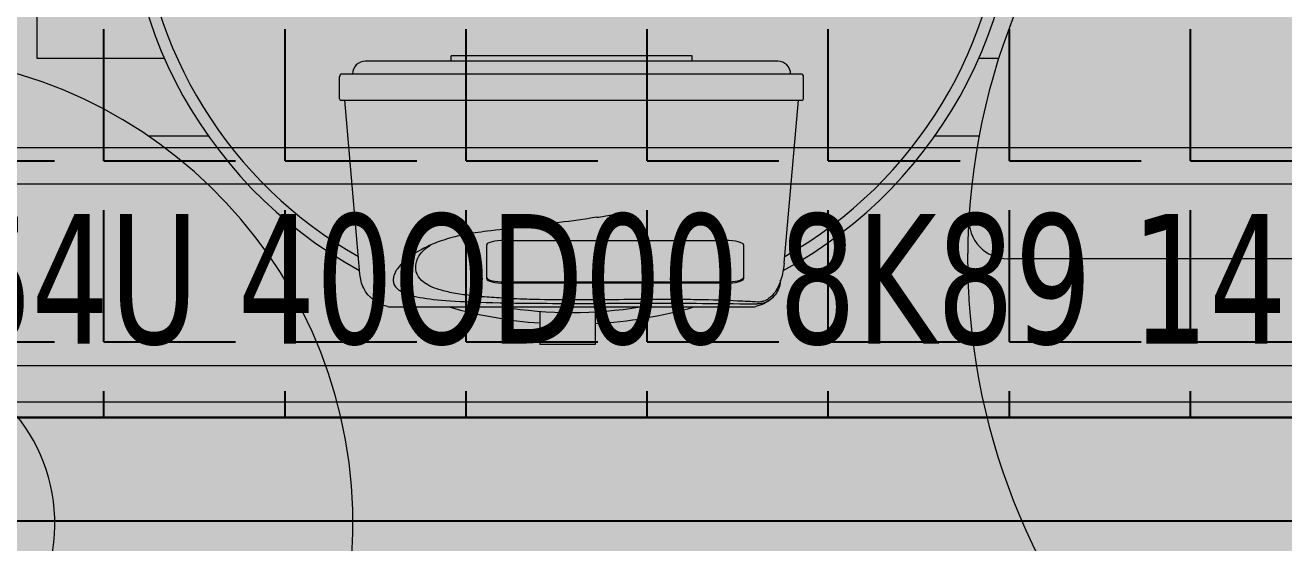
# Model space of a CAD drawing. Header units: centimetres. Extents: x 405564 to 502064, y 46284 to 60634.
# Drawn here: x 484504.61 to 484553.16, y 56772.22 to 56792.2 of the extents above; entities that cross this region are included whole.
import ezdxf
from ezdxf.enums import TextEntityAlignment as Align

# ---------------------------------------------------------------- set-up
doc = ezdxf.new("R2010")
doc.units = ezdxf.units.CM
doc.layers.get('0').update_dxf_attribs({"color": 8, "lineweight": 9})
for name, color, linetype, lineweight in [('0-KRCN-AYDINLATMA-130426', 8, 'Continuous', 9), ('0-KRCN-MİMARİ-220526', 8, 'Continuous', 9), ('Visible (ISO)', 8, 'Continuous', 18)]:
    doc.layers.add(name, color=color, linetype=linetype, lineweight=lineweight)
doc.layers.add('AS_NOT_MIMARI', color=8, linetype='Continuous')
doc.styles.add('TAHOMA', font='tahoma.ttf')

# ---------------------------------------------------------------- blocks, each defined once
blk = doc.blocks.new('YPL 064U 40OD00 8K89 149 MG 66')
at = {"layer": '0-KRCN-AYDINLATMA-130426'}
for points in [[(75.25, -2.9), (75.25, 2.9, 0.414214), (73.25, 4.9), (-73.25, 4.9, 0.414214), (-75.25, 2.9), (-75.25, -2.9, 0.414214), (-73.25, -4.9), (73.25, -4.9, 0.414214)], [(73.85, -2.5), (73.85, 2.5, 0.414214), (72.85, 3.5), (-72.85, 3.5, 0.414214), (-73.85, 2.5), (-73.85, -2.5, 0.414214), (-72.85, -3.5), (72.85, -3.5, 0.414214)]]:
    blk.add_lwpolyline(points, format="xyb", close=True, dxfattribs=at)
at = {"layer": '0-KRCN-AYDINLATMA-130426', "ltscale": 60, "style": 'TAHOMA', "width": 0.8}
blk.add_text('YPL 064U 40OD00 8K89 149 MG 66', height=5, dxfattribs=at).set_placement((0.002, -0.148), align=Align.MIDDLE_CENTER)
blk = doc.blocks.new('G$C546873DE')
at = {"layer": '0-KRCN-AYDINLATMA-130426'}
blk.add_blockref('YPL 064U 40OD00 8K89 149 MG 66', (13966.93, 9648.546), dxfattribs=at)
blk = doc.blocks.new('A$Cdfb98813')
h = blk.add_hatch()
h.set_pattern_fill('ANGLE', color=256, scale=0.3)
h.set_pattern_definition([(0, (182.2423, -979.0145), (0, 2.0955), [1.524, -0.5715]), (90, (182.2423, -979.0145), (-2.0955, 1e-16), [1.524, -0.5715])])
h.paths.add_polyline_path([(1918.018, 199.001), (1545.018, 199.001), (1545.018, 300), (1515.018, 300), (1515.018, 199.001), (238.979, 199.001), (238.979, -429.5), (238.979, -658.015), (1918.018, -658.015)])
h.paths.add_polyline_path([(268.979, -429.5), (268.979, 169.001), (1888.018, 169.001), (1888.018, -628.015), (268.979, -628.015), (268.979, -453.5)], flags=16)
h.paths.add_polyline_path([(1888.018, -429.5), (268.979, -429.5), (268.979, -459.5), (1888.018, -459.5)], flags=0)
h = blk.add_hatch()
h.set_pattern_fill('ANGLE', color=256)
h.set_pattern_definition([(0, (1096.748, -978.9895), (0, 6.985), [5.08, -1.905]), (90, (1096.748, -978.9895), (-6.985, 4e-16), [5.08, -1.905])])
h.paths.add_polyline_path([(800.139, 27.501), (444.139, 27.501), (444.139, -55.474), (800.139, -55.474)])
h = blk.add_hatch()
h.set_pattern_fill('ANGLE', color=256)
h.set_pattern_definition([(0, (-483849.746, -58273.935), (0, 6.985), [5.08, -1.905]), (90, (-483849.746, -58273.935), (-6.985, 4e-16), [5.08, -1.905])])
h.paths.add_polyline_path([(425.139, -15.05), (800.139, -15.05), (800.139, -100), (900, -100), (900.139, -15.05), (1700, -15.05), (1700, -100), (1800, -100), (1800.139, -15.05), (2235.139, -15.05), (2235.139, -206), (425.139, -206.05)])
for p, q in [((444.139, -55.499), (800.139, -55.499)), ((530.139, -59.499), (800.139, -59.499))]:
    blk.add_line(p, q)
blk.add_lwpolyline([(444.139, 27.476), (800.139, 27.476), (800.139, -55.499), (444.139, -55.499)], close=True)
blk.add_lwpolyline([(800.139, -55.499), (530.139, -55.499), (530.139, -59.499), (800.139, -59.499)])
at = {"layer": 'Visible (ISO)'}
for p, q in [((655.321, -41.65), (655.321, -18.05)), ((660.238, -41.65), (655.321, -41.65)), ((668.62, -41.75), (667.989, -41.75)), ((669.41, -41.75), (668.62, -41.75)), ((682.468, -41.75), (669.41, -41.75)), ((680.589, -41.55), (671.289, -41.55)), ((671.289, -41.75), (671.289, -41.55)), ((680.589, -41.75), (680.589, -41.55)), ((683.257, -41.75), (682.468, -41.75)), ((683.889, -41.75), (683.257, -41.75)), ((692.415, -41.65), (691.64, -41.65)), ((666.989, -43.2), (666.989, -42.35)), ((667.737, -42.25), (667.089, -42.25)), ((669.238, -42.25), (667.737, -42.25)), ((682.64, -42.25), (669.238, -42.25)), ((684.141, -42.25), (682.64, -42.25)), ((684.789, -42.25), (684.141, -42.25)), ((684.889, -43.2), (684.889, -42.35)), ((667.039, -43.25), (667.688, -43.25)), ((667.777, -49.972), (667.189, -43.25)), ((667.688, -43.25), (669.228, -43.25)), ((669.228, -43.25), (682.65, -43.25)), ((682.65, -43.25), (684.19, -43.25)), ((684.138, -49.543), (684.689, -43.25)), ((684.19, -43.25), (684.839, -43.25)), ((661.935, -44.65), (659.624, -44.65)), ((691.658, -44.65), (689.943, -44.65)), ((672.667, -50.154), (672.667, -48.839)), ((673.367, -48.671), (681.867, -48.671)), ((682.567, -48.839), (682.567, -50.154)), ((740.669, -49.377), (692.763, -49.377)), ((667.777, -49.976), (667.777, -49.976)), ((673.367, -50.273), (681.867, -50.273)), ((681.867, -50.321), (673.367, -50.321)), ((669.008, -51.239), (682.87, -51.239)), ((674.713, -51.405), (674.713, -52.687)), ((676.846, -51.425), (676.846, -52.687)), ((676.846, -52.687), (674.713, -52.687))]:
    blk.add_line(p, q, dxfattribs=at)
for centre, radius, start, end in [((675.939, -34.75), 17.15, 103.1542, 241.5328), ((675.939, -34.75), 17.15, 298.4066, 76.8458), ((675.939, -34.75), 16.7, 299.4939, 57.0592), ((675.939, -34.75), 16.7, 125.4841, 240.5061), ((716.716, -49.377), 25.5, 3.5833, 176.4167), ((649.409, -59.592), 18.1, 273.3789, 266.6211), ((667.989, -42.25), 0.5, 90, 180), ((683.889, -42.25), 0.5, 0, 90), ((667.089, -42.35), 0.1, 90, 180), ((684.789, -42.35), 0.1, 0, 89.9995), ((667.039, -43.2), 0.05, 180, 270), ((684.839, -43.2), 0.05, 270, 0), ((692.763, -47.877), 1.5, 176.4167, 270), ((675.939, -34.75), 16.7, 299.4297, 299.4298), ((675.939, -34.75), 16.7, 244.3442, 244.3443), ((716.716, -49.377), 25.5, 183.5833, 356.4167), ((669.008, -50.439), 0.8, 257.7352, 270), ((675.939, -34.75), 17.15, 254.04, 265.8997), ((675.939, -34.75), 16.7, 260.881, 279.119), ((675.939, -34.75), 17.15, 273.0327, 285.96), ((682.87, -50.439), 0.8, 270, 282.2648), ((649.409, -59.592), 6.6, 279.3019, 260.6981)]:
    blk.add_arc(centre, radius, start, end, dxfattribs=at)
for centre, major_axis, ratio, start_param, end_param in [((675.055, -38.933), (-34.559, -5.163), 0.258191, 1.586009, 1.602337), ((673.367, -48.839), (-0.7, 0), 0.23913, 4.712389, 6.283185), ((681.867, -48.839), (0.7, 0), 0.23913, 0, 1.570796), ((673.367, -50.106), (-0.7, 0), 0.23913, 0, 1.570796), ((673.367, -50.154), (-0.7, 0), 0.23913, 0, 1.570796), ((681.867, -50.106), (0.7, 0), 0.23913, 4.712389, 6.283185), ((681.867, -50.154), (0.7, 0), 0.23913, 4.712389, 6.283185), ((619.959, -51.395), (63.981, 11.28), 0.675743, 6.052129, 6.054634)]:
    blk.add_ellipse(centre, major_axis=major_axis, ratio=ratio, start_param=start_param, end_param=end_param, dxfattribs=at)
for points, knots in [([(676.914, -47.776), (675.962, -47.922), (674.981, -48.05), (673.591, -48.213), (673.092, -48.265), (672.369, -48.354), (672.069, -48.397), (671.516, -48.504), (671.342, -48.552), (671.232, -48.583)], [-2.389967, -2.389967, -2.389967, -2.389967, -1.294845, -1.294845, -0.797462, -0.797462, -0.414367, -0.414367, -0.000042, -0.000042, -0.000042, -0.000042]), ([(691.266, -47.783), (691.266, -47.783), (691.265, -47.788), (691.265, -47.799), (691.265, -47.799), (691.265, -47.799), (691.264, -47.8), (691.264, -47.81), (691.263, -47.825), (691.262, -47.844), (691.262, -47.846), (691.262, -47.847), (691.262, -47.849), (691.261, -47.858), (691.26, -47.868), (691.26, -47.879), (691.26, -47.881), (691.259, -47.883), (691.259, -47.886), (691.259, -47.897), (691.258, -47.908), (691.257, -47.921), (691.257, -47.924), (691.257, -47.927), (691.257, -47.93), (691.256, -47.943), (691.255, -47.956), (691.255, -47.97), (691.254, -47.974), (691.254, -47.978), (691.254, -47.982), (691.253, -47.996), (691.252, -48.01), (691.251, -48.026), (691.251, -48.031), (691.251, -48.036), (691.251, -48.041), (691.25, -48.056), (691.249, -48.072), (691.248, -48.089), (691.247, -48.111), (691.246, -48.135), (691.245, -48.159), (691.244, -48.166), (691.244, -48.173), (691.244, -48.18), (691.243, -48.198), (691.242, -48.217), (691.241, -48.236), (691.241, -48.244), (691.24, -48.252), (691.24, -48.261), (691.239, -48.28), (691.238, -48.3), (691.238, -48.321), (691.237, -48.33), (691.237, -48.339), (691.236, -48.348), (691.234, -48.398), (691.232, -48.451), (691.231, -48.507), (691.23, -48.518), (691.23, -48.528), (691.229, -48.539), (691.228, -48.596), (691.226, -48.655), (691.224, -48.716), (691.224, -48.728), (691.224, -48.74), (691.223, -48.752), (691.223, -48.777), (691.222, -48.803), (691.222, -48.829), (691.221, -48.842), (691.221, -48.854), (691.221, -48.867), (691.22, -48.893), (691.22, -48.921), (691.219, -48.948), (691.219, -48.961), (691.219, -48.974), (691.219, -48.987), (691.218, -49.015), (691.218, -49.044), (691.217, -49.073), (691.217, -49.085), (691.217, -49.098), (691.217, -49.111), (691.217, -49.141), (691.216, -49.171), (691.216, -49.201), (691.216, -49.213), (691.216, -49.226), (691.216, -49.239), (691.216, -49.27), (691.216, -49.301), (691.216, -49.333), (691.216, -49.377), (691.216, -49.423), (691.216, -49.468), (691.216, -49.48), (691.216, -49.492), (691.216, -49.504), (691.216, -49.585), (691.217, -49.667), (691.218, -49.751), (691.219, -49.761), (691.219, -49.772), (691.219, -49.782), (691.219, -49.82), (691.22, -49.859), (691.221, -49.897), (691.222, -49.947), (691.223, -49.997), (691.224, -50.047), (691.225, -50.055), (691.225, -50.064), (691.225, -50.072), (691.228, -50.164), (691.231, -50.257), (691.234, -50.35), (691.234, -50.356), (691.235, -50.362), (691.235, -50.368), (691.239, -50.464), (691.243, -50.561), (691.248, -50.658), (691.248, -50.661), (691.248, -50.664), (691.248, -50.667), (691.253, -50.768), (691.259, -50.869), (691.266, -50.971)], [0, 0, 0, 0, 0.00292601, 0.00292601, 0.00292601, 0.00304573, 0.00304573, 0.00304573, 0.00587225, 0.00587225, 0.00587225, 0.00609147, 0.00609147, 0.00609147, 0.00735285, 0.00735285, 0.00735285, 0.00761434, 0.00761434, 0.00761434, 0.00883706, 0.00883706, 0.00883706, 0.0091372, 0.0091372, 0.0091372, 0.01032484, 0.01032484, 0.01032484, 0.01066007, 0.01066007, 0.01066007, 0.01181581, 0.01181581, 0.01181581, 0.01218294, 0.01218294, 0.01218294, 0.01331028, 0.01331028, 0.01331028, 0.01480784, 0.01480784, 0.01480784, 0.01522867, 0.01522867, 0.01522867, 0.01630848, 0.01630848, 0.01630848, 0.01675154, 0.01675154, 0.01675154, 0.01781366, 0.01781366, 0.01781366, 0.01827441, 0.01827441, 0.01827441, 0.02083542, 0.02083542, 0.02083542, 0.02132014, 0.02132014, 0.02132014, 0.02387609, 0.02387609, 0.02387609, 0.02436587, 0.02436587, 0.02436587, 0.02540331, 0.02540331, 0.02540331, 0.02588874, 0.02588874, 0.02588874, 0.02693433, 0.02693433, 0.02693433, 0.02741161, 0.02741161, 0.02741161, 0.02847116, 0.02847116, 0.02847116, 0.02893448, 0.02893448, 0.02893448, 0.03001075, 0.03001075, 0.03001075, 0.03045734, 0.03045734, 0.03045734, 0.03155464, 0.03155464, 0.03155464, 0.03310212, 0.03310212, 0.03310212, 0.03350308, 0.03350308, 0.03350308, 0.03620871, 0.03620871, 0.03620871, 0.03654881, 0.03654881, 0.03654881, 0.03776753, 0.03776753, 0.03776753, 0.03932958, 0.03932958, 0.03932958, 0.03959455, 0.03959455, 0.03959455, 0.04245762, 0.04245762, 0.04245762, 0.04264028, 0.04264028, 0.04264028, 0.04559181, 0.04559181, 0.04559181, 0.04568602, 0.04568602, 0.04568602, 0.04873175, 0.04873175, 0.04873175, 0.04873175]), ([(671.232, -48.583), (670.982, -48.653), (670.722, -48.757), (670.466, -48.861), (670.304, -48.937), (669.815, -49.197), (669.56, -49.386), (669.256, -49.698), (669.169, -49.825), (669.091, -50.006), (669.074, -50.066), (669.058, -50.171), (669.058, -50.217), (669.073, -50.316), (669.092, -50.369), (669.19, -50.527), (669.314, -50.623), (669.709, -50.789), (669.983, -50.857), (670.695, -50.963), (671.111, -50.998), (672.064, -51.047), (672.649, -51.067), (674.239, -51.094), (674.923, -51.097), (676.121, -51.101), (676.827, -51.099), (678.683, -51.093), (679.75, -51.089), (681.871, -51.104), (682.562, -51.114), (683.114, -51.123)], [0.000246, 0.000246, 0.000246, 0.000246, 0.938792, 0.938792, 3.066916, 3.066916, 8.042911, 8.042911, 11.63656, 11.63656, 13.470257, 13.470257, 15.01691, 15.01691, 16.886952, 16.886952, 20.958774, 20.958774, 25.148685, 25.148685, 29.291194, 29.291194, 32.674371, 32.674371, 35.689613, 35.689613, 40.62606, 40.62606, 47.551374, 47.551374, 52.489589, 52.489589, 52.489589, 52.489589]), ([(683.114, -51.048), (683.112, -51.047), (683.11, -51.047), (682.984, -51.04), (682.859, -51.033), (682.609, -51.02), (682.483, -51.014), (681.853, -50.985), (681.343, -50.97), (680.575, -50.955), (680.319, -50.952), (679.807, -50.947), (679.551, -50.947), (678.785, -50.948), (678.277, -50.952), (677.261, -50.962), (676.753, -50.967), (675.733, -50.969), (675.22, -50.966), (674.446, -50.949), (674.186, -50.941), (673.665, -50.92), (673.402, -50.907), (672.884, -50.875), (672.63, -50.856), (672.143, -50.81), (671.91, -50.783), (671.587, -50.736), (671.484, -50.719), (671.288, -50.683), (671.196, -50.664), (670.936, -50.602), (670.786, -50.557), (670.527, -50.457), (670.419, -50.403), (670.237, -50.29), (670.165, -50.23), (669.993, -50.044), (669.941, -49.911), (669.924, -49.709), (669.928, -49.641), (669.952, -49.507), (669.972, -49.44), (670.058, -49.243), (670.153, -49.116), (670.352, -48.947), (670.418, -48.899), (670.493, -48.853)], [0.0776353, 0.0776353, 0.0776353, 0.0776353, 0.0779136, 0.0779136, 0.0935386, 0.0935386, 0.1091636, 0.1091636, 0.1716636, 0.1716636, 0.2029136, 0.2029136, 0.2341636, 0.2341636, 0.2966636, 0.2966636, 0.3591636, 0.3591636, 0.4216636, 0.4216636, 0.4529136, 0.4529136, 0.4841636, 0.4841636, 0.5154136, 0.5154136, 0.5466636, 0.5466636, 0.5622886, 0.5622886, 0.5779136, 0.5779136, 0.6091636, 0.6091636, 0.6404136, 0.6404136, 0.6716636, 0.6716636, 0.7341636, 0.7341636, 0.7654136, 0.7654136, 0.7966636, 0.7966636, 0.8591636, 0.8591636, 0.8847726, 0.8847726, 0.8847726, 0.8847726]), ([(668.838, -51.221), (668.479, -51.143), (668.093, -50.87), (667.834, -50.338), (667.793, -50.153), (667.777, -49.976)], [0, 0, 0, 0, 3.562875, 3.562875, 5.35559, 5.35559, 5.35559, 5.35559]), ([(683.984, -50.315), (683.97, -50.403), (683.944, -50.491), (683.867, -50.663), (683.814, -50.748), (683.677, -50.903), (683.598, -50.968), (683.451, -51.052), (683.384, -51.08), (683.246, -51.116), (683.18, -51.124), (683.114, -51.123)], [0, 0, 0, 0, 0.381629, 0.381629, 0.759783, 0.759783, 1.135288, 1.135288, 1.40392, 1.40392, 1.646261, 1.646261, 1.646261, 1.646261]), ([(683.941, -50.376), (683.9, -50.479), (683.849, -50.575), (683.716, -50.764), (683.631, -50.85), (683.48, -50.956), (683.414, -50.992), (683.303, -51.029), (683.264, -51.038), (683.187, -51.048), (683.151, -51.05), (683.114, -51.048)], [0.472865, 0.472865, 0.472865, 0.472865, 0.967811, 0.967811, 1.561774, 1.561774, 1.940129, 1.940129, 2.132617, 2.132617, 2.312393, 2.312393, 2.312393, 2.312393])]:
    blk.add_open_spline(points, degree=3, knots=knots, dxfattribs=at)
for points in [[(684.138, -49.543), (684.113, -49.826), (684.046, -50.107), (683.941, -50.376)], [(683.683, -50.89), (683.498, -51.065), (683.262, -51.172), (683.04, -51.221)]]:
    blk.add_open_spline(points, degree=3, dxfattribs=at)
blk = doc.blocks.new('A$C6A10306C')
at = {"layer": 'AS_NOT_MIMARI'}
blk.add_blockref('A$Cdfb98813', (13285.68, -3801.454), dxfattribs=at)

msp = doc.modelspace()

# ---------------------------------------------------------------- block references
at = {"layer": '0-KRCN-AYDINLATMA-130426'}
msp.add_blockref('G$C546873DE', (470564.066, 47134.016), dxfattribs=at)

# ---------------------------------------------------------------- next in the draw order: block references
at = {"layer": '0-KRCN-MİMARİ-220526'}
msp.add_blockref('A$C6A10306C', (470564.066, 60634.016), dxfattribs=at)

doc.saveas('drawing.dxf')
